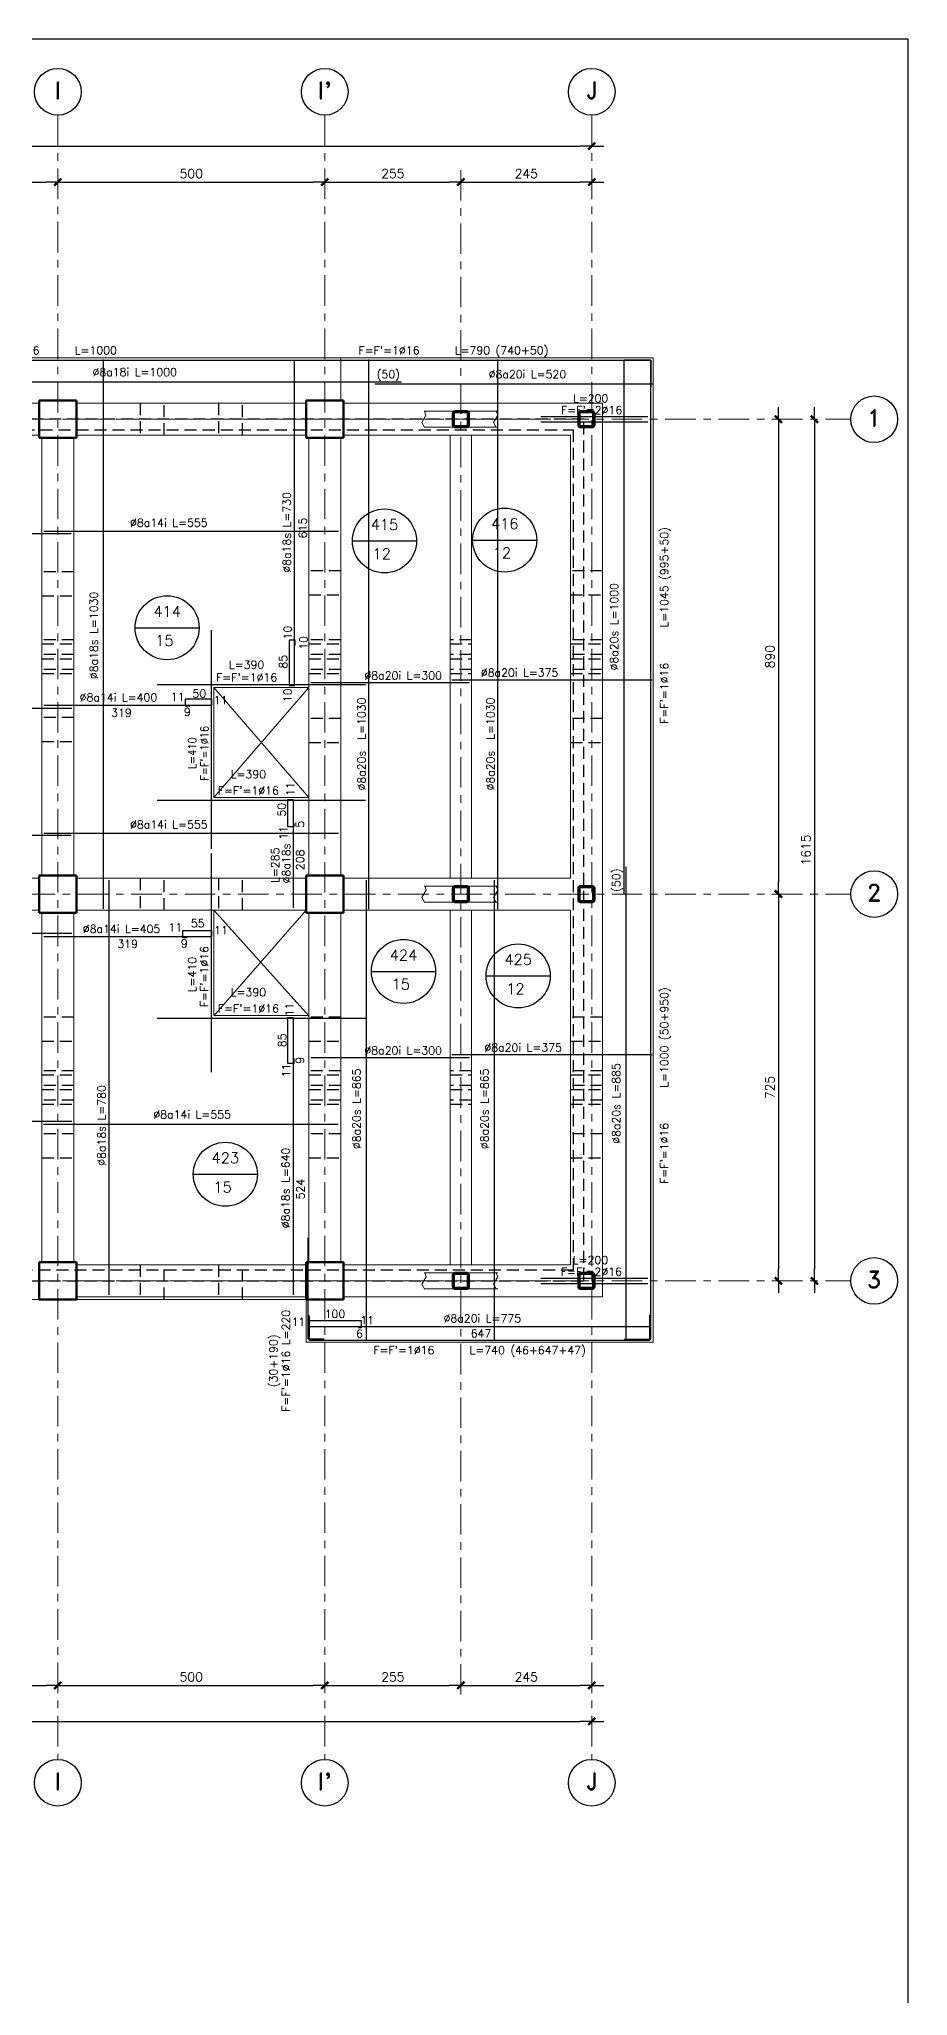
# Model space of a CAD drawing. Extents: x -4 to 6083, y -4 to 8618.
# Drawn here: x 4455 to 6083, y 4950 to 8618 of the extents above; entities that cross this region are included whole.
import ezdxf
from ezdxf.enums import TextEntityAlignment as Align
from ezdxf.xclip import XClip

# ---------------------------------------------------------------- set-up
doc = ezdxf.new("R2010")
doc.units = 0
doc.header["$LTSCALE"] = 45
doc.header["$MEASUREMENT"] = 0
doc.header["$XCLIPFRAME"] = 0
for name, pattern in [('2017_67-103$0$DASHED', [0.75, 0.5, -0.25]), ('2017_67-103$0$Grid Line', [2.2225, 1.27, -0.3175, 0.3175, -0.3175]), ('2017_67-103$0$RLE-PROYECCION', [0.71438, 0.47625, -0.23813])]:
    doc.linetypes.add(name, pattern=pattern)
doc.layers.get('0').update_dxf_attribs({"linetype": 'CONTINUOUS'})
for name, color, linetype in [('2017_67-103$0$RLA-COTAS', 2, 'CONTINUOUS'), ('2017_67-103$0$RLA-MURO INV DILATADO', 2, '2017_67-103$0$DASHED'), ('fe', 7, 'CONTINUOUS'), ('RLA-FORMATO', 7, 'CONTINUOUS'), ('RLA-LOSAS', 3, 'CONTINUOUS'), ('TEXTOS-SM', 3, 'CONTINUOUS'), ('TEXTOS50A', 3, 'CONTINUOUS')]:
    doc.layers.add(name, color=color, linetype=linetype)
for name, color, linetype, lineweight in [('2017_67-103$0$RLE-EJE', 3, 'CONTINUOUS', 25), ('2017_67-103$0$RLE-EJES', 1, '2017_67-103$0$Grid Line', 9), ('2017_67-103$0$RLE-LOSA', 3, 'CONTINUOUS', 15), ('2017_67-103$0$RLE-PILAR', 3, 'CONTINUOUS', 50), ('2017_67-103$0$RLE-PROYECCION', 2, '2017_67-103$0$RLE-PROYECCION', 15), ('2017_67-103$0$RLE-VANOS', 1, 'CONTINUOUS', 15), ('2017_67-103$0$RLE-VIGA', 3, 'CONTINUOUS', 15)]:
    doc.layers.add(name, color=color, linetype=linetype, lineweight=lineweight)
doc.styles.add('2017_67-103$0$ROMAND', font='romand', dxfattribs={"height": 31.5})
doc.styles.add('2017_67-103$0$ROMANS', font='ROMANS.shx', dxfattribs={"height": 16.875})
doc.styles.add('ROMAND', font='romand', dxfattribs={"height": 31.5})
doc.styles.add('ROMANS0', font='romans.shx')
doc.dimstyles.new('2017_67-103$0$ING-75', dxfattribs={"dimscale": 75, "dimtxt": 0.27, "dimasz": 0.3, "dimexe": 0, "dimexo": 0, "dimgap": 0.1, "dimtad": 1, "dimdec": 1, "dimzin": 12, "dimdsep": 46, "dimtxsty": '2017_67-103$0$ROMANS', "dimblk": '2017_67-103$0$TICK1', "dimblk1": '2017_67-103$0$TICK1', "dimblk2": '2017_67-103$0$TICK1', "dimcen": 0.09, "dimclrd": 2, "dimclre": 1, "dimclrt": 3, "dimadec": 0, "dimazin": 0, "dimtfac": 1, "dimtdec": 0, "dimtix": 1, "dimtmove": 2, "dimatfit": 3, "dimldrblk": '2017_67-103$0$TICK1', "dimfxl": 0, "dimfxlon": 1, "dimtolj": 1, "dimtzin": 0, "dimarcsym": 0})

# ---------------------------------------------------------------- blocks, each defined once
blk = doc.blocks.new('2017_67-103$0$TICK1')
at = {"color": 2}
for points in [[(0, 0), (-1, 0)], [(0, 0), (1, 0)]]:
    blk.add_lwpolyline(points, dxfattribs=at)
at = {"color": 2, "const_width": 0.2}
blk.add_lwpolyline([(-0.3, -0.3), (0.3, 0.3)], dxfattribs=at)
blk = doc.blocks.new('*D26')
at = {"layer": '2017_67-103$0$RLA-COTAS', "color": 2, "lineweight": -2, "transparency": 16777216}
blk.add_line((512.8, 6791.3), (5467.8, 6791.3), dxfattribs=at)
at = {"layer": '2017_67-103$0$RLA-COTAS', "color": 2, "lineweight": -2, "transparency": 16777216, "xscale": 22.5, "yscale": 22.5, "zscale": 22.5, "rotation": 180}
blk.add_blockref('2017_67-103$0$TICK1', (490.3, 6791.3), dxfattribs=at)
at = {"layer": '2017_67-103$0$RLA-COTAS', "color": 2, "lineweight": -2, "transparency": 16777216, "xscale": 22.5, "yscale": 22.5, "zscale": 22.5}
blk.add_blockref('2017_67-103$0$TICK1', (5490.3, 6791.3), dxfattribs=at)
at = {"layer": '2017_67-103$0$RLA-COTAS', "color": 3, "transparency": 16777216, "insert": (2990.3, 6807.2), "char_height": 16.88, "attachment_point": 5, "style": '2017_67-103$0$ROMANS'}
blk.add_mtext('\\A1;5000', dxfattribs=at)
blk = doc.blocks.new('*D35')
at = {"layer": '2017_67-103$0$RLA-COTAS', "color": 2, "lineweight": -2, "transparency": 16777216}
blk.add_line((4012.8, 6723.8), (4467.8, 6723.8), dxfattribs=at)
at = {"layer": '2017_67-103$0$RLA-COTAS', "color": 2, "lineweight": -2, "transparency": 16777216, "xscale": 22.5, "yscale": 22.5, "zscale": 22.5, "rotation": 180}
blk.add_blockref('2017_67-103$0$TICK1', (3990.3, 6723.8), dxfattribs=at)
at = {"layer": '2017_67-103$0$RLA-COTAS', "color": 2, "lineweight": -2, "transparency": 16777216, "xscale": 22.5, "yscale": 22.5, "zscale": 22.5}
blk.add_blockref('2017_67-103$0$TICK1', (4490.3, 6723.8), dxfattribs=at)
at = {"layer": '2017_67-103$0$RLA-COTAS', "color": 3, "transparency": 16777216, "insert": (4240.3, 6739.7), "char_height": 16.88, "attachment_point": 5, "style": '2017_67-103$0$ROMANS'}
blk.add_mtext('\\A1;500', dxfattribs=at)
blk = doc.blocks.new('*D36')
at = {"layer": '2017_67-103$0$RLA-COTAS', "color": 2, "lineweight": -2, "transparency": 16777216}
blk.add_line((4512.8, 6723.8), (4967.8, 6723.8), dxfattribs=at)
at = {"layer": '2017_67-103$0$RLA-COTAS', "color": 2, "lineweight": -2, "transparency": 16777216, "xscale": 22.5, "yscale": 22.5, "zscale": 22.5, "rotation": 180}
blk.add_blockref('2017_67-103$0$TICK1', (4490.3, 6723.8), dxfattribs=at)
at = {"layer": '2017_67-103$0$RLA-COTAS', "color": 2, "lineweight": -2, "transparency": 16777216, "xscale": 22.5, "yscale": 22.5, "zscale": 22.5}
blk.add_blockref('2017_67-103$0$TICK1', (4990.3, 6723.8), dxfattribs=at)
at = {"layer": '2017_67-103$0$RLA-COTAS', "color": 3, "transparency": 16777216, "insert": (4740.3, 6739.7), "char_height": 16.88, "attachment_point": 5, "style": '2017_67-103$0$ROMANS'}
blk.add_mtext('\\A1;500', dxfattribs=at)
blk = doc.blocks.new('*D37')
at = {"layer": '2017_67-103$0$RLA-COTAS', "color": 2, "lineweight": -2, "transparency": 16777216}
blk.add_line((5012.8, 6723.8), (5222.8, 6723.8), dxfattribs=at)
at = {"layer": '2017_67-103$0$RLA-COTAS', "color": 2, "lineweight": -2, "transparency": 16777216, "xscale": 22.5, "yscale": 22.5, "zscale": 22.5, "rotation": 180}
blk.add_blockref('2017_67-103$0$TICK1', (4990.3, 6723.8), dxfattribs=at)
at = {"layer": '2017_67-103$0$RLA-COTAS', "color": 2, "lineweight": -2, "transparency": 16777216, "xscale": 22.5, "yscale": 22.5, "zscale": 22.5}
blk.add_blockref('2017_67-103$0$TICK1', (5245.3, 6723.8), dxfattribs=at)
at = {"layer": '2017_67-103$0$RLA-COTAS', "color": 3, "transparency": 16777216, "insert": (5117.8, 6739.7), "char_height": 16.88, "attachment_point": 5, "style": '2017_67-103$0$ROMANS'}
blk.add_mtext('\\A1;255', dxfattribs=at)
blk = doc.blocks.new('*D38')
at = {"layer": '2017_67-103$0$RLA-COTAS', "color": 2, "lineweight": -2, "transparency": 16777216}
blk.add_line((5267.8, 6723.8), (5467.8, 6723.8), dxfattribs=at)
at = {"layer": '2017_67-103$0$RLA-COTAS', "color": 2, "lineweight": -2, "transparency": 16777216, "xscale": 22.5, "yscale": 22.5, "zscale": 22.5, "rotation": 180}
blk.add_blockref('2017_67-103$0$TICK1', (5245.3, 6723.8), dxfattribs=at)
at = {"layer": '2017_67-103$0$RLA-COTAS', "color": 2, "lineweight": -2, "transparency": 16777216, "xscale": 22.5, "yscale": 22.5, "zscale": 22.5}
blk.add_blockref('2017_67-103$0$TICK1', (5490.3, 6723.8), dxfattribs=at)
at = {"layer": '2017_67-103$0$RLA-COTAS', "color": 3, "transparency": 16777216, "insert": (5367.8, 6739.7), "char_height": 16.88, "attachment_point": 5, "style": '2017_67-103$0$ROMANS'}
blk.add_mtext('\\A1;245', dxfattribs=at)
blk = doc.blocks.new('*D53')
at = {"layer": '2017_67-103$0$RLA-COTAS', "color": 2, "lineweight": -2, "transparency": 16777216}
blk.add_line((4012.8, 3906), (4467.8, 3906), dxfattribs=at)
at = {"layer": '2017_67-103$0$RLA-COTAS', "color": 2, "lineweight": -2, "transparency": 16777216, "xscale": 22.5, "yscale": 22.5, "zscale": 22.5, "rotation": 180}
blk.add_blockref('2017_67-103$0$TICK1', (3990.3, 3906), dxfattribs=at)
at = {"layer": '2017_67-103$0$RLA-COTAS', "color": 2, "lineweight": -2, "transparency": 16777216, "xscale": 22.5, "yscale": 22.5, "zscale": 22.5}
blk.add_blockref('2017_67-103$0$TICK1', (4490.3, 3906), dxfattribs=at)
at = {"layer": '2017_67-103$0$RLA-COTAS', "color": 3, "transparency": 16777216, "insert": (4240.3, 3921.9), "char_height": 16.88, "attachment_point": 5, "style": '2017_67-103$0$ROMANS'}
blk.add_mtext('\\A1;500', dxfattribs=at)
blk = doc.blocks.new('*D54')
at = {"layer": '2017_67-103$0$RLA-COTAS', "color": 2, "lineweight": -2, "transparency": 16777216}
blk.add_line((4512.8, 3906), (4967.8, 3906), dxfattribs=at)
at = {"layer": '2017_67-103$0$RLA-COTAS', "color": 2, "lineweight": -2, "transparency": 16777216, "xscale": 22.5, "yscale": 22.5, "zscale": 22.5, "rotation": 180}
blk.add_blockref('2017_67-103$0$TICK1', (4490.3, 3906), dxfattribs=at)
at = {"layer": '2017_67-103$0$RLA-COTAS', "color": 2, "lineweight": -2, "transparency": 16777216, "xscale": 22.5, "yscale": 22.5, "zscale": 22.5}
blk.add_blockref('2017_67-103$0$TICK1', (4990.3, 3906), dxfattribs=at)
at = {"layer": '2017_67-103$0$RLA-COTAS', "color": 3, "transparency": 16777216, "insert": (4740.3, 3921.9), "char_height": 16.88, "attachment_point": 5, "style": '2017_67-103$0$ROMANS'}
blk.add_mtext('\\A1;500', dxfattribs=at)
blk = doc.blocks.new('*D55')
at = {"layer": '2017_67-103$0$RLA-COTAS', "color": 2, "lineweight": -2, "transparency": 16777216}
blk.add_line((5012.8, 3906), (5222.8, 3906), dxfattribs=at)
at = {"layer": '2017_67-103$0$RLA-COTAS', "color": 2, "lineweight": -2, "transparency": 16777216, "xscale": 22.5, "yscale": 22.5, "zscale": 22.5, "rotation": 180}
blk.add_blockref('2017_67-103$0$TICK1', (4990.3, 3906), dxfattribs=at)
at = {"layer": '2017_67-103$0$RLA-COTAS', "color": 2, "lineweight": -2, "transparency": 16777216, "xscale": 22.5, "yscale": 22.5, "zscale": 22.5}
blk.add_blockref('2017_67-103$0$TICK1', (5245.3, 3906), dxfattribs=at)
at = {"layer": '2017_67-103$0$RLA-COTAS', "color": 3, "transparency": 16777216, "insert": (5117.8, 3921.9), "char_height": 16.88, "attachment_point": 5, "style": '2017_67-103$0$ROMANS'}
blk.add_mtext('\\A1;255', dxfattribs=at)
blk = doc.blocks.new('*D56')
at = {"layer": '2017_67-103$0$RLA-COTAS', "color": 2, "lineweight": -2, "transparency": 16777216}
blk.add_line((5267.8, 3906), (5467.8, 3906), dxfattribs=at)
at = {"layer": '2017_67-103$0$RLA-COTAS', "color": 2, "lineweight": -2, "transparency": 16777216, "xscale": 22.5, "yscale": 22.5, "zscale": 22.5, "rotation": 180}
blk.add_blockref('2017_67-103$0$TICK1', (5245.3, 3906), dxfattribs=at)
at = {"layer": '2017_67-103$0$RLA-COTAS', "color": 2, "lineweight": -2, "transparency": 16777216, "xscale": 22.5, "yscale": 22.5, "zscale": 22.5}
blk.add_blockref('2017_67-103$0$TICK1', (5490.3, 3906), dxfattribs=at)
at = {"layer": '2017_67-103$0$RLA-COTAS', "color": 3, "transparency": 16777216, "insert": (5367.8, 3921.9), "char_height": 16.88, "attachment_point": 5, "style": '2017_67-103$0$ROMANS'}
blk.add_mtext('\\A1;245', dxfattribs=at)
blk = doc.blocks.new('*D57')
at = {"layer": '2017_67-103$0$RLA-COTAS', "color": 2, "lineweight": -2, "transparency": 16777216}
blk.add_line((5840.1, 6256.7), (5840.1, 5411.7), dxfattribs=at)
at = {"layer": '2017_67-103$0$RLA-COTAS', "color": 2, "lineweight": -2, "transparency": 16777216, "xscale": 22.5, "yscale": 22.5, "zscale": 22.5}
for p, rotation in [((5840.1, 6279.2), 90), ((5840.1, 5389.2), 270)]:
    blk.add_blockref('2017_67-103$0$TICK1', p, dxfattribs=dict(at, rotation=rotation))
at = {"layer": '2017_67-103$0$RLA-COTAS', "color": 3, "transparency": 16777216, "insert": (5824.2, 5834.2), "char_height": 16.88, "attachment_point": 5, "rotation": 90, "style": '2017_67-103$0$ROMANS'}
blk.add_mtext('\\A1;890', dxfattribs=at)
blk = doc.blocks.new('*D58')
at = {"layer": '2017_67-103$0$RLA-COTAS', "color": 2, "lineweight": -2, "transparency": 16777216}
blk.add_line((5840.1, 5366.7), (5840.1, 4686.7), dxfattribs=at)
at = {"layer": '2017_67-103$0$RLA-COTAS', "color": 2, "lineweight": -2, "transparency": 16777216, "xscale": 22.5, "yscale": 22.5, "zscale": 22.5}
for p, rotation in [((5840.1, 5389.2), 90), ((5840.1, 4664.2), 270)]:
    blk.add_blockref('2017_67-103$0$TICK1', p, dxfattribs=dict(at, rotation=rotation))
at = {"layer": '2017_67-103$0$RLA-COTAS', "color": 3, "transparency": 16777216, "insert": (5824.2, 5026.7), "char_height": 16.88, "attachment_point": 5, "rotation": 90, "style": '2017_67-103$0$ROMANS'}
blk.add_mtext('\\A1;725', dxfattribs=at)
blk = doc.blocks.new('*D65')
at = {"layer": '2017_67-103$0$RLA-COTAS', "color": 2, "lineweight": -2, "transparency": 16777216}
blk.add_line((512.8, 3838.5), (5467.8, 3838.5), dxfattribs=at)
at = {"layer": '2017_67-103$0$RLA-COTAS', "color": 2, "lineweight": -2, "transparency": 16777216, "xscale": 22.5, "yscale": 22.5, "zscale": 22.5, "rotation": 180}
blk.add_blockref('2017_67-103$0$TICK1', (490.3, 3838.5), dxfattribs=at)
at = {"layer": '2017_67-103$0$RLA-COTAS', "color": 2, "lineweight": -2, "transparency": 16777216, "xscale": 22.5, "yscale": 22.5, "zscale": 22.5}
blk.add_blockref('2017_67-103$0$TICK1', (5490.3, 3838.5), dxfattribs=at)
at = {"layer": '2017_67-103$0$RLA-COTAS', "color": 3, "transparency": 16777216, "insert": (2990.3, 3854.4), "char_height": 16.88, "attachment_point": 5, "style": '2017_67-103$0$ROMANS'}
blk.add_mtext('\\A1;5000', dxfattribs=at)
blk = doc.blocks.new('*D66')
at = {"layer": '2017_67-103$0$RLA-COTAS', "color": 2, "lineweight": -2, "transparency": 16777216}
blk.add_line((5907.6, 6256.7), (5907.6, 4686.7), dxfattribs=at)
at = {"layer": '2017_67-103$0$RLA-COTAS', "color": 2, "lineweight": -2, "transparency": 16777216, "xscale": 22.5, "yscale": 22.5, "zscale": 22.5}
for p, rotation in [((5907.6, 6279.2), 90), ((5907.6, 4664.2), 270)]:
    blk.add_blockref('2017_67-103$0$TICK1', p, dxfattribs=dict(at, rotation=rotation))
at = {"layer": '2017_67-103$0$RLA-COTAS', "color": 3, "transparency": 16777216, "insert": (5891.7, 5471.7), "char_height": 16.88, "attachment_point": 5, "rotation": 90, "style": '2017_67-103$0$ROMANS'}
blk.add_mtext('\\A1;1615', dxfattribs=at)
blk = doc.blocks.new('2017_67-103')
at = {"layer": '2017_67-103$0$RLA-MURO INV DILATADO'}
for p, q in [((4644.49, 6309.18), (4644.49, 6249.18)), ((4689.49, 6249.18), (4689.49, 6309.18)), ((4791.16, 6309.18), (4791.16, 6249.18)), ((4836.16, 6249.18), (4836.16, 6309.18)), ((5475.33, 6279.18), (455.33, 6279.18)), ((5475.33, 4664.18), (5475.33, 6279.18)), ((475.33, 6259.18), (5455.33, 6259.18)), ((5455.33, 6259.18), (5455.33, 4684.18)), ((4520.33, 5993.34), (4460.33, 5993.34)), ((5020.33, 5995.01), (4960.33, 5995.01)), ((5510.32, 5995.01), (5450.32, 5995.01)), ((4460.33, 5948.34), (4520.33, 5948.34)), ((4960.33, 5950.01), (5020.33, 5950.01)), ((5450.32, 5950.01), (5510.32, 5950.01)), ((4520.33, 5865.43), (4460.33, 5865.43)), ((4460.33, 5857.93), (4520.33, 5857.93)), ((4520.33, 5837.93), (4460.33, 5837.93)), ((5020.33, 5865.43), (4960.33, 5865.43)), ((4960.33, 5857.93), (5020.33, 5857.93)), ((5020.33, 5837.93), (4960.33, 5837.93)), ((5265.33, 5865.43), (5225.33, 5865.43)), ((5225.33, 5857.93), (5265.33, 5857.93)), ((5265.33, 5837.93), (5225.33, 5837.93)), ((5510.32, 5865.43), (5450.32, 5865.43)), ((5450.32, 5857.93), (5510.32, 5857.93)), ((5510.32, 5837.93), (5450.32, 5837.93)), ((4460.33, 5830.43), (4520.33, 5830.43)), ((4520.33, 5810.43), (4460.33, 5810.43)), ((4460.33, 5802.93), (4520.33, 5802.93)), ((4960.33, 5830.43), (5020.33, 5830.43)), ((5020.33, 5810.43), (4960.33, 5810.43)), ((4960.33, 5802.93), (5020.33, 5802.93)), ((5225.33, 5830.43), (5265.33, 5830.43)), ((5265.33, 5810.43), (5225.33, 5810.43)), ((5225.33, 5802.93), (5265.33, 5802.93)), ((5450.32, 5830.43), (5510.32, 5830.43)), ((5510.32, 5810.43), (5450.32, 5810.43)), ((5450.32, 5802.93), (5510.32, 5802.93)), ((4520.33, 5720.01), (4460.33, 5720.01)), ((5020.33, 5718.34), (4960.33, 5718.34)), ((5510.32, 5718.34), (5450.32, 5718.34)), ((4460.33, 5675.01), (4520.33, 5675.01)), ((4960.33, 5673.34), (5020.33, 5673.34)), ((5450.32, 5673.34), (5510.32, 5673.34)), ((4644.49, 5419.18), (4644.49, 5359.18)), ((4689.49, 5359.18), (4689.49, 5419.18)), ((4791.16, 5419.18), (4791.16, 5359.18)), ((4836.16, 5359.18), (4836.16, 5419.18)), ((4520.33, 5158.34), (4460.33, 5158.34)), ((5020.33, 5158.34), (4960.33, 5158.34)), ((5510.32, 5158.34), (5450.32, 5158.34)), ((4460.33, 5113.34), (4520.33, 5113.34)), ((4960.33, 5113.34), (5020.33, 5113.34)), ((5450.32, 5113.34), (5510.32, 5113.34)), ((4520.33, 5057.92), (4460.33, 5057.92)), ((4460.33, 5050.42), (4520.33, 5050.42)), ((4520.33, 5030.42), (4460.33, 5030.42)), ((5020.33, 5057.92), (4960.33, 5057.92)), ((4960.33, 5050.42), (5020.33, 5050.42)), ((5020.33, 5030.42), (4960.33, 5030.42)), ((5265.33, 5057.92), (5225.33, 5057.92)), ((5225.33, 5050.42), (5265.33, 5050.42)), ((5265.33, 5030.42), (5225.33, 5030.42)), ((5510.32, 5057.92), (5450.32, 5057.92)), ((5450.32, 5050.42), (5510.32, 5050.42)), ((5510.32, 5030.42), (5450.32, 5030.42)), ((4460.33, 5022.92), (4520.33, 5022.92)), ((4520.33, 5002.92), (4460.33, 5002.92)), ((4460.33, 4995.42), (4520.33, 4995.42)), ((4960.33, 5022.92), (5020.33, 5022.92)), ((5020.33, 5002.92), (4960.33, 5002.92)), ((4960.33, 4995.42), (5020.33, 4995.42)), ((5225.33, 5022.92), (5265.33, 5022.92)), ((5265.33, 5002.92), (5225.33, 5002.92)), ((5225.33, 4995.42), (5265.33, 4995.42)), ((5450.32, 5022.92), (5510.32, 5022.92)), ((5510.32, 5002.92), (5450.32, 5002.92)), ((5450.32, 4995.42), (5510.32, 4995.42)), ((4520.33, 4940), (4460.33, 4940)), ((5020.33, 4940), (4960.33, 4940)), ((5510.32, 4940), (5450.32, 4940)), ((4460.33, 4895), (4520.33, 4895)), ((4960.33, 4895), (5020.33, 4895)), ((5450.32, 4895), (5510.32, 4895)), ((5455.33, 4684.18), (475.33, 4684.18)), ((4000.32, 4664.18), (5475.33, 4664.18)), ((4644.49, 4694.14), (4644.49, 4629.16)), ((4689.49, 4629.16), (4689.49, 4694.14)), ((4791.16, 4694.14), (4791.16, 4629.16)), ((4836.16, 4629.16), (4836.16, 4694.14))]:
    blk.add_line(p, q, dxfattribs=at)
at = {"layer": '2017_67-103$0$RLE-EJE'}
for centre in [(4490.33, 6892.91), (4990.33, 6892.91), (5490.33, 6892.91), (6019.49, 6279.18), (6019.49, 5389.18), (6019.49, 4664.16), (4490.33, 3723.41), (4990.33, 3723.41), (5490.33, 3723.41)]:
    blk.add_circle(centre, 43.75, dxfattribs=at)
at = {"layer": '2017_67-103$0$RLE-EJES'}
for p, q in [((4490.33, 6849.16), (4490.33, 3767.16)), ((4990.33, 6849.16), (4990.33, 3767.16)), ((5490.33, 6849.16), (5490.33, 3767.16)), ((5245.33, 6746.18), (5245.33, 3879.18)), ((127.33, 6279.18), (5975.74, 6279.18)), ((127.33, 5389.18), (5975.74, 5389.18)), ((127.33, 4664.16), (5975.74, 4664.16))]:
    blk.add_line(p, q, dxfattribs=at)
at = {"layer": '2017_67-103$0$RLE-LOSA'}
for p, q in [((455.33, 6394.16), (5020.33, 6394.16)), ((5020.33, 6394.16), (5020.33, 6314.16)), ((5020.33, 6394.16), (5605.32, 6394.16)), ((5605.32, 6394.16), (5605.32, 4549.16)), ((4960.33, 5776.18), (4782.63, 5776.18)), ((4782.63, 5776.18), (4782.63, 5569.96)), ((4782.63, 5569.96), (4960.33, 5569.96)), ((4782.63, 5359.18), (4782.63, 5161.46)), ((4782.63, 5161.46), (4960.33, 5161.46)), ((4455.33, 4629.16), (3525.33, 4629.16)), ((4955.33, 4629.16), (4525.33, 4629.16)), ((4955.33, 4629.16), (4955.33, 4549.16)), ((4955.33, 4549.16), (5605.32, 4549.16))]:
    blk.add_line(p, q, dxfattribs=at)
at = {"layer": '2017_67-103$0$RLE-PILAR'}
for p, q in [((4455.33, 6314.16), (4525.33, 6314.16)), ((4455.33, 6244.16), (4455.33, 6314.16)), ((4525.33, 6314.16), (4525.33, 6244.16)), ((4955.33, 6314.16), (5025.33, 6314.16)), ((4955.33, 6244.16), (4955.33, 6314.16)), ((5025.33, 6314.16), (5025.33, 6244.16)), ((5230.33, 6268.18), (5230.33, 6290.18)), ((5232.33, 6290.18), (5232.33, 6268.18)), ((5234.33, 6294.18), (5256.33, 6294.18)), ((5256.33, 6292.18), (5234.33, 6292.18)), ((5258.33, 6268.18), (5258.33, 6290.18)), ((5260.33, 6290.18), (5260.33, 6268.18)), ((5465.32, 6268.18), (5465.32, 6290.18)), ((5467.32, 6290.18), (5467.32, 6268.18)), ((5469.32, 6294.18), (5491.32, 6294.18)), ((5491.32, 6292.18), (5469.32, 6292.18)), ((5493.32, 6268.18), (5493.32, 6290.18)), ((5495.32, 6290.18), (5495.32, 6268.18)), ((4525.33, 6244.16), (4455.33, 6244.16)), ((5025.33, 6244.16), (4955.33, 6244.16)), ((5234.33, 6266.18), (5256.33, 6266.18)), ((5256.33, 6264.18), (5234.33, 6264.18)), ((5469.32, 6266.18), (5491.32, 6266.18)), ((5491.32, 6264.18), (5469.32, 6264.18)), ((4455.33, 5424.16), (4525.33, 5424.16)), ((4455.33, 5354.16), (4455.33, 5424.16)), ((4525.33, 5424.16), (4525.33, 5354.16)), ((4955.33, 5424.16), (5025.33, 5424.16)), ((4955.33, 5354.16), (4955.33, 5424.16)), ((5025.33, 5424.16), (5025.33, 5354.16)), ((5230.33, 5378.17), (5230.33, 5400.17)), ((5232.33, 5400.17), (5232.33, 5378.17)), ((5234.33, 5404.17), (5256.33, 5404.17)), ((5256.33, 5402.17), (5234.33, 5402.17)), ((5258.33, 5378.17), (5258.33, 5400.17)), ((5260.33, 5400.17), (5260.33, 5378.17)), ((5465.32, 5378.17), (5465.32, 5400.17)), ((5467.32, 5400.17), (5467.32, 5378.17)), ((5469.32, 5404.17), (5491.32, 5404.17)), ((5491.32, 5402.17), (5469.32, 5402.17)), ((5493.32, 5378.17), (5493.32, 5400.17)), ((5495.32, 5400.17), (5495.32, 5378.17)), ((5234.33, 5376.17), (5256.33, 5376.17)), ((5256.33, 5374.17), (5234.33, 5374.17)), ((5469.32, 5376.17), (5491.32, 5376.17)), ((5491.32, 5374.17), (5469.32, 5374.17)), ((4525.33, 5354.16), (4455.33, 5354.16)), ((5025.33, 5354.16), (4955.33, 5354.16)), ((4455.33, 4699.16), (4525.33, 4699.16)), ((4455.33, 4629.16), (4455.33, 4699.16)), ((4525.33, 4699.16), (4525.33, 4629.16)), ((4955.33, 4699.16), (5025.33, 4699.16)), ((4955.33, 4629.16), (4955.33, 4699.16)), ((5025.33, 4699.16), (5025.33, 4629.16)), ((5230.33, 4653.16), (5230.33, 4675.16)), ((5232.33, 4675.16), (5232.33, 4653.16)), ((5234.33, 4679.16), (5256.33, 4679.16)), ((5256.33, 4677.16), (5234.33, 4677.16)), ((5258.33, 4653.16), (5258.33, 4675.16)), ((5260.33, 4675.16), (5260.33, 4653.16)), ((5465.32, 4653.16), (5465.32, 4675.16)), ((5467.32, 4675.16), (5467.32, 4653.16)), ((5469.32, 4679.16), (5491.32, 4679.16)), ((5491.32, 4677.16), (5469.32, 4677.16)), ((5493.32, 4653.16), (5493.32, 4675.16)), ((5495.32, 4675.16), (5495.32, 4653.16)), ((4525.33, 4629.16), (4455.33, 4629.16)), ((5025.33, 4629.16), (4955.33, 4629.16)), ((5234.33, 4651.16), (5256.33, 4651.16)), ((5256.33, 4649.16), (5234.33, 4649.16)), ((5469.32, 4651.16), (5491.32, 4651.16)), ((5491.32, 4649.16), (5469.32, 4649.16))]:
    blk.add_line(p, q, dxfattribs=at)
for centre, radius, start, end in [((5234.33, 6290.18), 4, 90, 180), ((5234.33, 6290.18), 2, 90, 180), ((5256.33, 6290.18), 4, 0, 90), ((5256.33, 6290.18), 2, 0, 90), ((5469.32, 6290.18), 4, 90, 180), ((5469.32, 6290.18), 2, 90, 180), ((5491.32, 6290.18), 4, 0, 90), ((5491.32, 6290.18), 2, 0, 90), ((5234.33, 6268.18), 4, 180, 270), ((5234.33, 6268.18), 2, 180, 270), ((5256.33, 6268.18), 4, 270, 0), ((5256.33, 6268.18), 2, 270, 0), ((5469.32, 6268.18), 4, 180, 270), ((5469.32, 6268.18), 2, 180, 270), ((5491.32, 6268.18), 4, 270, 0), ((5491.32, 6268.18), 2, 270, 0), ((5234.33, 5400.17), 4, 90.00049, 180.00049), ((5234.33, 5400.17), 2, 90.00049, 180.00049), ((5256.33, 5400.17), 4, 0.00049, 90.00049), ((5256.33, 5400.17), 2, 0.00049, 90.00049), ((5469.32, 5400.17), 4, 90, 180), ((5469.32, 5400.17), 2, 90, 180), ((5491.32, 5400.17), 4, 360, 90), ((5491.32, 5400.17), 2, 360, 90), ((5234.33, 5378.17), 4, 180.00049, 270.00049), ((5234.33, 5378.17), 2, 180.00049, 270.00049), ((5256.33, 5378.17), 4, 270.00049, 0.00049), ((5256.33, 5378.17), 2, 270.00049, 0.00049), ((5469.32, 5378.17), 4, 180, 270), ((5469.32, 5378.17), 2, 180, 270), ((5491.32, 5378.17), 4, 270, 0), ((5491.32, 5378.17), 2, 270, 0), ((5234.33, 4675.16), 4, 89.99903, 179.99903), ((5234.33, 4675.16), 2, 89.99903, 179.99903), ((5256.33, 4675.16), 4, 359.99903, 89.99903), ((5256.33, 4675.16), 2, 359.99903, 89.99903), ((5469.32, 4675.16), 4, 90, 180), ((5469.32, 4675.16), 2, 90, 180), ((5491.32, 4675.16), 4, 0, 90), ((5491.32, 4675.16), 2, 0, 90), ((5234.33, 4653.16), 4, 179.99903, 269.99903), ((5234.33, 4653.16), 2, 179.99903, 269.99903), ((5256.33, 4653.16), 4, 269.99903, 359.99903), ((5256.33, 4653.16), 2, 269.99903, 359.99903), ((5469.32, 4653.16), 4, 180, 270), ((5469.32, 4653.16), 2, 180, 270), ((5491.32, 4653.16), 4, 270, 0), ((5491.32, 4653.16), 2, 270, 0)]:
    blk.add_arc(centre, radius, start, end, dxfattribs=at)
at = {"layer": '2017_67-103$0$RLE-PROYECCION'}
for p, q in [((5230.51, 5400.85), (5230.51, 5377.5)), ((5260.14, 5377.5), (5260.14, 5400.85))]:
    blk.add_line(p, q, dxfattribs=at)
at = {"layer": '2017_67-103$0$RLE-VANOS'}
for p, q in [((5179.85, 6286.66), (5171.85, 6272.8)), ((5171.85, 6272.8), (5176.83, 6264.18)), ((5177.12, 6294.18), (5179.85, 6286.66)), ((5314.35, 6286.66), (5306.35, 6272.8)), ((5306.35, 6272.8), (5311.33, 6264.18)), ((5311.62, 6294.18), (5314.35, 6286.66)), ((4782.63, 5776.18), (4960.33, 5569.96)), ((4960.33, 5776.18), (4782.63, 5569.96)), ((5180.35, 5396.66), (5172.35, 5382.8)), ((5177.62, 5404.18), (5180.35, 5396.66)), ((5314.35, 5396.66), (5306.35, 5382.8)), ((5311.62, 5404.18), (5314.35, 5396.66)), ((4782.63, 5359.18), (4960.33, 5160.86)), ((4782.63, 5160.86), (4955.33, 5359.18)), ((5172.35, 5382.8), (5177.33, 5374.18)), ((5306.35, 5382.8), (5311.33, 5374.18)), ((5180.35, 4671.66), (5172.35, 4657.8)), ((5177.62, 4679.18), (5180.35, 4671.66)), ((5314.35, 4671.66), (5306.35, 4657.8)), ((5311.62, 4679.18), (5314.35, 4671.66)), ((5172.35, 4657.8), (5177.33, 4649.18)), ((5306.35, 4657.8), (5311.33, 4649.18))]:
    blk.add_line(p, q, dxfattribs=at)
at = {"layer": '2017_67-103$0$RLE-VIGA'}
for p, q in [((3525.33, 6309.18), (4455.33, 6309.18)), ((4525.33, 6309.18), (4955.33, 6309.18)), ((5025.33, 6309.18), (5450.32, 6309.18)), ((5450.32, 6309.18), (5510.32, 6309.18)), ((5510.32, 6309.18), (5510.32, 4634.18)), ((5176.39, 6294.18), (5230.33, 6294.18)), ((5230.33, 6293.18), (5230.33, 6290.2)), ((5260.33, 6294.18), (5314.26, 6294.18)), ((5260.33, 6290.2), (5260.33, 6293.18)), ((4020.33, 6249.18), (4455.33, 6249.18)), ((4460.33, 6244.16), (4460.33, 5424.18)), ((4520.33, 6244.16), (4520.33, 5424.18)), ((4525.33, 6249.18), (4955.33, 6249.18)), ((4960.33, 6244.16), (4960.33, 5424.16)), ((5020.33, 6244.16), (5020.33, 5424.16)), ((5025.33, 6249.18), (5450.32, 6249.18)), ((5230.33, 6264.18), (5176.39, 6264.18)), ((5225.33, 6249.18), (5225.33, 5419.18)), ((5230.33, 6268.16), (5230.33, 6265.18)), ((5260.33, 6265.18), (5260.33, 6268.16)), ((5314.26, 6264.18), (5260.33, 6264.18)), ((5265.33, 6249.18), (5265.33, 5419.18)), ((5450.32, 6249.18), (5450.32, 5419.18)), ((4020.33, 5419.18), (4455.33, 5419.18)), ((4520.33, 5424.18), (4460.33, 5424.18)), ((4525.33, 5419.18), (4955.33, 5419.18)), ((5025.33, 5419.18), (5265.33, 5419.18)), ((5176.25, 5404.18), (5230.51, 5404.18)), ((5230.51, 5403.18), (5230.51, 5400.89)), ((5260.14, 5404.18), (5314.41, 5404.18)), ((5260.14, 5400.89), (5260.14, 5403.18)), ((5265.33, 5419.18), (5450.32, 5419.18)), ((4020.33, 5359.18), (4455.33, 5359.18)), ((4525.33, 5359.18), (4955.33, 5359.18)), ((5025.33, 5359.18), (5265.33, 5359.18)), ((5230.51, 5374.18), (5176.25, 5374.18)), ((5225.33, 5359.18), (5225.33, 4694.18)), ((5230.51, 5377.46), (5230.51, 5375.18)), ((5260.14, 5375.18), (5260.14, 5377.46)), ((5314.41, 5374.18), (5260.14, 5374.18)), ((5265.33, 5359.18), (5450.32, 5359.18)), ((5265.33, 5359.18), (5265.33, 4694.18)), ((5450.32, 5359.18), (5450.32, 4694.18)), ((4460.33, 5354.16), (4460.33, 4699.16)), ((4520.33, 5354.16), (4520.33, 4699.16)), ((4960.33, 5354.16), (4960.33, 4699.16)), ((5020.33, 5354.16), (5020.33, 4699.16)), ((4525.33, 4694.18), (4955.33, 4694.18)), ((5025.33, 4694.18), (5450.32, 4694.18)), ((5176.25, 4679.18), (5230.33, 4679.18)), ((5230.33, 4678.18), (5230.33, 4675.18)), ((5260.33, 4679.18), (5314.41, 4679.18)), ((5260.33, 4675.18), (5260.33, 4678.18)), ((4525.33, 4634.18), (4955.33, 4634.18)), ((5025.33, 4634.18), (5450.32, 4634.18)), ((5230.33, 4649.18), (5176.25, 4649.18)), ((5230.33, 4653.14), (5230.33, 4650.18)), ((5260.33, 4650.18), (5260.33, 4653.15)), ((5314.41, 4649.18), (5260.33, 4649.18)), ((5510.32, 4634.18), (5450.32, 4634.18))]:
    blk.add_line(p, q, dxfattribs=at)
at = {"layer": '2017_67-103$0$RLE-VIGA', "flags": 128}
for points in [[(5230.33, 6294.18), (5230.33, 6294.16), (5230.33, 6294.1), (5230.33, 6294.01), (5230.33, 6293.89), (5230.33, 6293.73), (5230.33, 6293.56), (5230.33, 6293.37), (5230.33, 6293.18)], [(5260.33, 6293.18), (5260.33, 6293.37), (5260.33, 6293.56), (5260.33, 6293.73), (5260.33, 6293.89), (5260.33, 6294.01), (5260.33, 6294.1), (5260.33, 6294.16), (5260.33, 6294.18)], [(5230.33, 6265.18), (5230.33, 6264.98), (5230.33, 6264.8), (5230.33, 6264.62), (5230.33, 6264.47), (5230.33, 6264.35), (5230.33, 6264.25), (5230.33, 6264.2), (5230.33, 6264.18)], [(5260.33, 6264.18), (5260.33, 6264.2), (5260.33, 6264.25), (5260.33, 6264.35), (5260.33, 6264.47), (5260.33, 6264.62), (5260.33, 6264.8), (5260.33, 6264.98), (5260.33, 6265.18)], [(5230.51, 5404.18), (5230.51, 5404.16), (5230.51, 5404.1), (5230.51, 5404.01), (5230.51, 5403.89), (5230.51, 5403.73), (5230.51, 5403.56), (5230.51, 5403.37), (5230.51, 5403.18)], [(5260.14, 5403.18), (5260.14, 5403.37), (5260.14, 5403.56), (5260.14, 5403.73), (5260.14, 5403.89), (5260.14, 5404.01), (5260.14, 5404.1), (5260.14, 5404.16), (5260.14, 5404.18)], [(5230.51, 5375.18), (5230.51, 5374.98), (5230.51, 5374.8), (5230.51, 5374.62), (5230.51, 5374.47), (5230.51, 5374.35), (5230.51, 5374.25), (5230.51, 5374.2), (5230.51, 5374.18)], [(5260.14, 5374.18), (5260.14, 5374.2), (5260.14, 5374.25), (5260.14, 5374.35), (5260.14, 5374.47), (5260.14, 5374.62), (5260.14, 5374.8), (5260.14, 5374.98), (5260.14, 5375.18)], [(5230.33, 4679.18), (5230.33, 4679.16), (5230.33, 4679.1), (5230.33, 4679.01), (5230.33, 4678.89), (5230.33, 4678.73), (5230.33, 4678.56), (5230.33, 4678.37), (5230.33, 4678.18)], [(5260.33, 4678.18), (5260.33, 4678.37), (5260.33, 4678.56), (5260.33, 4678.73), (5260.33, 4678.89), (5260.33, 4679.01), (5260.33, 4679.1), (5260.33, 4679.16), (5260.33, 4679.18)], [(5230.33, 4650.18), (5230.33, 4649.98), (5230.33, 4649.8), (5230.33, 4649.62), (5230.33, 4649.47), (5230.33, 4649.35), (5230.33, 4649.25), (5230.33, 4649.2), (5230.33, 4649.18)], [(5260.33, 4649.18), (5260.33, 4649.2), (5260.33, 4649.25), (5260.33, 4649.35), (5260.33, 4649.47), (5260.33, 4649.62), (5260.33, 4649.8), (5260.33, 4649.98), (5260.33, 4650.18)]]:
    blk.add_lwpolyline(points, dxfattribs=at)
at = {"layer": '2017_67-103$0$RLE-EJE', "color": 5, "char_height": 31.25, "width": 1, "attachment_point": 2, "line_spacing_factor": 0.941778, "style": '2017_67-103$0$ROMAND'}
for s, insert in [('I', (4490.34, 6911.23)), ("I'", (4990.34, 6911.23)), ('J', (5490.34, 6911.23)), ('1', (6019.29, 6297.31)), ('2', (6019.29, 5407.31)), ('3', (6019.29, 4682.29)), ('I', (4490.34, 3741.73)), ("I'", (4990.34, 3741.73)), ('J', (5490.34, 3741.73))]:
    blk.add_mtext(s, dxfattribs=dict(at, insert=insert))
at = {"layer": '2017_67-103$0$RLA-COTAS'}
for base, p1, p2, picture, middle in [((5490.33, 6791.3), (490.33, 6798.8), (5490.33, 6798.8), '*D26', (2990.33, 6807.24)), ((4490.33, 6723.8), (3990.33, 6731.3), (4490.33, 6731.3), '*D35', (4240.33, 6739.74)), ((4990.33, 6723.8), (4490.33, 6731.3), (4990.33, 6731.3), '*D36', (4740.33, 6739.74)), ((5245.33, 6723.8), (4990.33, 6731.3), (5245.33, 6731.3), '*D37', (5117.83, 6739.74)), ((5490.33, 6723.8), (5245.33, 6731.3), (5490.33, 6731.3), '*D38', (5367.83, 6739.74)), ((4490.33, 3905.98), (3990.33, 3913.48), (4490.33, 3913.48), '*D53', (4240.33, 3921.91)), ((4990.33, 3905.98), (4490.33, 3913.48), (4990.33, 3913.48), '*D54', (4740.33, 3921.91)), ((5245.33, 3905.98), (4990.33, 3913.48), (5245.33, 3913.48), '*D55', (5117.83, 3921.91)), ((5490.33, 3905.98), (5245.33, 3913.48), (5490.33, 3913.48), '*D56', (5367.83, 3921.91)), ((5490.33, 3838.48), (490.33, 3845.98), (5490.33, 3845.98), '*D65', (2990.33, 3854.41))]:
    dim = blk.add_linear_dim(base=base, p1=p1, p2=p2, dimstyle='2017_67-103$0$ING-75', override={"dimexe": 0, "dimexo": 0, "dimdec": 1, "dimfxl": 0, "dimfxlon": 1}, dxfattribs=at)
    dim.commit()
    dim.dimension.update_dxf_attribs({"geometry": picture, "text_midpoint": middle})
for base, p1, p2, picture, middle in [((5840.15, 5389.18), (5847.65, 6279.18), (5847.65, 5389.18), '*D57', (5824.21, 5834.18)), ((5907.65, 4664.16), (5915.15, 6279.18), (5915.15, 4664.16), '*D66', (5891.71, 5471.67)), ((5840.15, 4664.16), (5847.65, 5389.18), (5847.65, 4664.16), '*D58', (5824.21, 5026.67))]:
    dim = blk.add_linear_dim(base=base, p1=p1, p2=p2, angle=90, dimstyle='2017_67-103$0$ING-75', override={"dimexe": 0, "dimexo": 0, "dimdec": 1, "dimfxl": 0, "dimfxlon": 1}, dxfattribs=at)
    dim.commit()
    dim.dimension.update_dxf_attribs({"geometry": picture, "text_midpoint": middle})

msp = doc.modelspace()

# ---------------------------------------------------------------- linework, layer by layer
at = {"layer": 'fe', "color": 6}
for p, q in [((4971.33, 8015), (4861.33, 8015)), ((5600.32, 7131), (5600.32, 7021))]:
    msp.add_line(p, q, dxfattribs=at)
at = {"layer": 'fe'}
for points in [[(3971.33, 8016), (4971.33, 8016)], [(4575.81, 6987.25), (4575.81, 8017.25)], [(4861.33, 8016), (5601.33, 8016), (5601.33, 7966)], [(4935.13, 7481), (4935.13, 7490.78), (4923.63, 7490.78), (4923.63, 7405.78), (4933.63, 7405.78), (4933.63, 8016)], [(5072.97, 6986.8), (5072.97, 8016.8)], [(5314.23, 6986.8), (5314.23, 8016.8)], [(5550.39, 8016), (5550.39, 7016)], [(5601.32, 7021), (5601.32, 8016), (5551.32, 8016)], [(4134.33, 7975.18), (5134.33, 7975.18)], [(5084.33, 7971.18), (5604.33, 7971.18)], [(5395.32, 7910.02), (5595.32, 7910.02)], [(5395.32, 7900.02), (5595.32, 7900.02)], [(3963.14, 7691.11), (4515.14, 7691.11)], [(4464.33, 7695.21), (5016.33, 7695.21)], [(4777.66, 7509.58), (4777.66, 7099.58)], [(4964.33, 7411.37), (5261.33, 7411.37)], [(5228.43, 7416.87), (5603.43, 7416.87)], [(4243.33, 7362.04), (4252.05, 7362.04), (4252.05, 7374.54), (4202.05, 7374.54), (4202.05, 7363.54), (4516.33, 7363.54)], [(4464.33, 7369.12), (4778.63, 7369.12), (4778.63, 7380.12), (4728.63, 7380.12), (4728.63, 7367.62), (4737.33, 7367.62)], [(4676.48, 7407.99), (5066.48, 7407.99)], [(4676.48, 7190.8), (5066.48, 7190.8)], [(4931.46, 6989.02), (4931.46, 7191.8), (4920.46, 7191.8), (4920.46, 7141.8), (4932.96, 7141.8), (4932.96, 7147.02)], [(3963.14, 7125.17), (4515.14, 7125.17)], [(4464.33, 7129.28), (5016.33, 7129.28)], [(5551.32, 6181), (5601.32, 6181), (5601.32, 7131)], [(4777.63, 7091.16), (4777.63, 6681.16)], [(5554.39, 7066), (5554.39, 6179)], [(4586.18, 6264.02), (4586.18, 7041.02)], [(5068.03, 7041.02), (5068.03, 6179)], [(5307.73, 7041.02), (5307.73, 6179)], [(4248.33, 6939.96), (4257.03, 6939.96), (4257.03, 6952.46), (4202.03, 6952.46), (4202.03, 6941.46), (4516.33, 6941.46)], [(4464.33, 6935.39), (4778.63, 6935.39), (4778.63, 6946.39), (4723.63, 6946.39), (4723.63, 6933.89), (4732.33, 6933.89)], [(4676.48, 6782.3), (5066.48, 6782.3)], [(4931.67, 6264.02), (4931.67, 6783.3), (4920.67, 6783.3), (4920.67, 6698.3), (4933.17, 6698.3), (4933.17, 6707.02)], [(5228.43, 6714.1), (5603.43, 6714.1)], [(4964.33, 6708.6), (5261.33, 6708.6)], [(3964.37, 6589.14), (4516.37, 6589.14)], [(4463.38, 6583.69), (5015.38, 6583.69)], [(4989.33, 6181), (4959.33, 6181), (4959.33, 6371)], [(5395.32, 6295), (5595.32, 6295)], [(5395.32, 6285), (5595.32, 6285)], [(5053.32, 6202.7), (5059.33, 6202.7), (5059.33, 6215.2), (4959.33, 6215.2), (4959.33, 6204.2), (5601.32, 6204.2)], [(4961.33, 6225), (4961.33, 6179), (5599.33, 6179), (5599.33, 6226)]]:
    msp.add_lwpolyline(points, dxfattribs=at)
at = {"layer": 'RLA-FORMATO', "color": 6, "linetype": 'Continuous'}
for q in [(0, 8617.5), (6082.5, 0)]:
    msp.add_line((6082.5, 8617.5), q, dxfattribs=at)
at = {"layer": 'RLA-LOSAS'}
for p, q in [((5042.17, 7676.89), (5162.17, 7676.89)), ((5267.28, 7678.43), (5387.28, 7678.43)), ((4635.03, 7514.15), (4755.03, 7514.15)), ((5077.8, 6870.03), (5197.8, 6870.03)), ((5292.57, 6861.65), (5412.57, 6861.65)), ((4744.01, 6489.79), (4864.01, 6489.79))]:
    msp.add_line(p, q, dxfattribs=at)
for centre in [(5102.17, 7676.89), (5327.28, 7678.43), (4695.03, 7514.15), (5137.8, 6870.03), (5352.57, 6861.65), (4804.01, 6489.79)]:
    msp.add_circle(centre, 60, dxfattribs=at)

# ---------------------------------------------------------------- block references
ref = msp.add_blockref('2017_67-103', (0, 1625.84))
XClip(ref).set_block_clipping_path([(27.5284145056, 3630.3209667757), (6081.5958250529, 6958.7972642945)])

# ---------------------------------------------------------------- texts
at = {"layer": 'fe', "color": 9, "style": 'ROMANS0'}
msp.add_text('(50)', height=15, dxfattribs=at).set_placement((5109.33, 7981.84), align=Align.CENTER)
msp.add_text('(50)', height=15, rotation=90, dxfattribs=at).set_placement((5543.72, 7041), align=Align.CENTER)
at = {"layer": 'RLA-LOSAS', "char_height": 20, "width": 1, "attachment_point": 2, "line_spacing_factor": 0.941778, "style": 'ROMAND'}
for s, insert in [('415', (5102.23, 7717.68)), ('416', (5327.34, 7719.22)), ('12', (5097.11, 7662.94)), ('12', (5322.21, 7664.48)), ('414', (4695.09, 7554.94)), ('15', (4689.97, 7500.2)), ('424', (5137.86, 6910.82)), ('425', (5352.63, 6902.44)), ('15', (5132.73, 6856.08)), ('12', (5347.5, 6847.7)), ('423', (4804.07, 6530.58)), ('15', (4798.95, 6475.84))]:
    msp.add_mtext(s, dxfattribs=dict(at, insert=insert))
at = {"layer": 'TEXTOS-SM', "style": 'ROMANS0'}
for s, rotation, p in [("F=F'=1%%c16     L=1000", 360, (4471.33, 8026.67)), ("F=F'=1%%c16     L=790 (740+50)", 360, (5231.33, 8026.67)), ('%%C8a18s L=730', 90, (4926.55, 7692.93)), ('%%C8a14i L=555', 360, (4698.18, 7703.68)), ("F=F'=1%%c16     L=1045 (995+50)", 90, (5633.77, 7518.5)), ('%%C8a20s L=1000', 90, (5539.72, 7516)), ('%%C8a18s L=1030', 90, (4565.14, 7499.84)), ('%%C8a20i L=300', 360, (5137.2, 7417.11)), ('%%C8a20i L=375', 360, (5355.21, 7422.61)), ('%%C8a20s  L=1030', 90, (5066.79, 7296.3)), ('%%C8a20s  L=1030', 90, (5308.05, 7296.3)), ('%%C8a14i L=555', 360, (4698.18, 7137.75)), ('L=285', 90, (4904.93, 7069.06)), ('%%C8a18s', 90, (4925.67, 7072.35)), ('L=410', 90, (4749.49, 6864.14)), ("F=F'=1%%C16", 90, (4772.11, 6860.37)), ("F=F'=1%%c16     L=1000 (50+950)", 90, (5633.77, 6656)), ('%%C8a20i L=300', 360, (5137.2, 6714.33)), ('%%C8a20i L=375', 360, (5361.94, 6719.83)), ('%%C8a20s L=865', 90, (5057.36, 6612.51)), ('%%C8a20s L=865', 90, (5297.06, 6612.51)), ('%%C8a20s L=885', 90, (5543.72, 6622.5)), ('%%C8a18s L=780', 90, (4579.66, 6581.3)), ('%%C8a14i L=555', 360, (4741.93, 6594.35)), ('%%C8a18s L=640', 90, (4924.55, 6464.09)), ("F=F'=1%%C16 L=220", 90, (4925.09, 6140.19)), ('%%C8a20i L=775', 360, (5285.49, 6212.28)), ('(30+190)', 90, (4901.65, 6140.19)), ("F=F'=1%%c16     L=740 (46+647+47)", 360, (5280.33, 6152.66))]:
    msp.add_text(s, height=15, rotation=rotation, dxfattribs=at).set_placement(p, align=Align.CENTER)
for s, p in [('%%C8a18i L=1000', (4634.33, 7985.84)), ('%%C8a20i L=520', (5369.91, 7981.84)), ("F=F'=2%%C16", (5490.2, 7914.68)), ('L=200', (5488.4, 7936.65)), ('L=390', (4843.91, 7437.17)), ("F=F'=1%%C16", (4843.91, 7413.52)), ('%%C8a14i L=400', (4603.83, 7376.2)), ('L=390', (4847.24, 7232.06)), ("F=F'=1%%C16", (4847.24, 7201.47)), ('%%C8a14i L=405', (4609.67, 6942.21)), ('L=390', (4847.24, 6823.56)), ("F=F'=1%%C16", (4847.24, 6792.97)), ("F=F'=2%%C16", (5489.78, 6299.66)), ('L=200', (5487.98, 6321.64))]:
    msp.add_text(s, height=15, dxfattribs=at).set_placement(p, align=Align.CENTER)
at = {"layer": 'TEXTOS-SM', "style": 'ROMANS0', "width": 0.9}
for s, p in [('L=410', (4749.53, 7278.94)), ("F=F'=1%%C16", (4772.44, 7278.94))]:
    msp.add_text(s, height=15, rotation=90, dxfattribs=at).set_placement(p, align=Align.CENTER)
at = {"layer": 'TEXTOS50A', "style": 'ROMANS0'}
for s, rotation, p in [('615', 90, (4949.07, 7701)), ('10', 90, (4920.89, 7504.97)), ('10', 90, (4950.64, 7485.89)), ('85', 90, (4912.51, 7450.37)), ('10', 90, (4920.75, 7387.5)), ('11', 90, (4925.96, 7211.8)), ('50', 90, (4909.64, 7173.13)), ('11', 90, (4912.89, 7129.67)), ('5', 90, (4943.8, 7145.84)), ('208', 90, (4943.98, 7079.14)), ('11', 90, (4924.12, 6798.57)), ('85', 90, (4910.51, 6740.8)), ('11', 90, (4917.97, 6684.53)), ('9', 90, (4943.75, 6703.41)), ('524', 90, (4944.65, 6461.98)), ('100', 360, (5009.33, 6228.17)), ('11', 360, (4941.19, 6213.28)), ('6', 360, (5055.25, 6191.04)), ('11', 360, (5069.64, 6216.2)), ('647', 360, (5282.83, 6191.52))]:
    msp.add_text(s, height=15, rotation=rotation, dxfattribs=at).set_placement(p, align=Align.MIDDLE)
for s, p in [('11', (4714.81, 7384.89)), ('50', (4755.29, 7390.91)), ('11', (4795.26, 7378.57)), ('319', (4609.47, 7354.95)), ('9', (4732.98, 7356.38)), ('11', (4710.34, 6952.46)), ('55', (4752.47, 6960.22)), ('11', (4795.95, 6947.59)), ('319', (4621.03, 6921.55)), ('9', (4727.17, 6922.47))]:
    msp.add_text(s, height=15, dxfattribs=at).set_placement(p, align=Align.MIDDLE)

doc.saveas('drawing.dxf')
